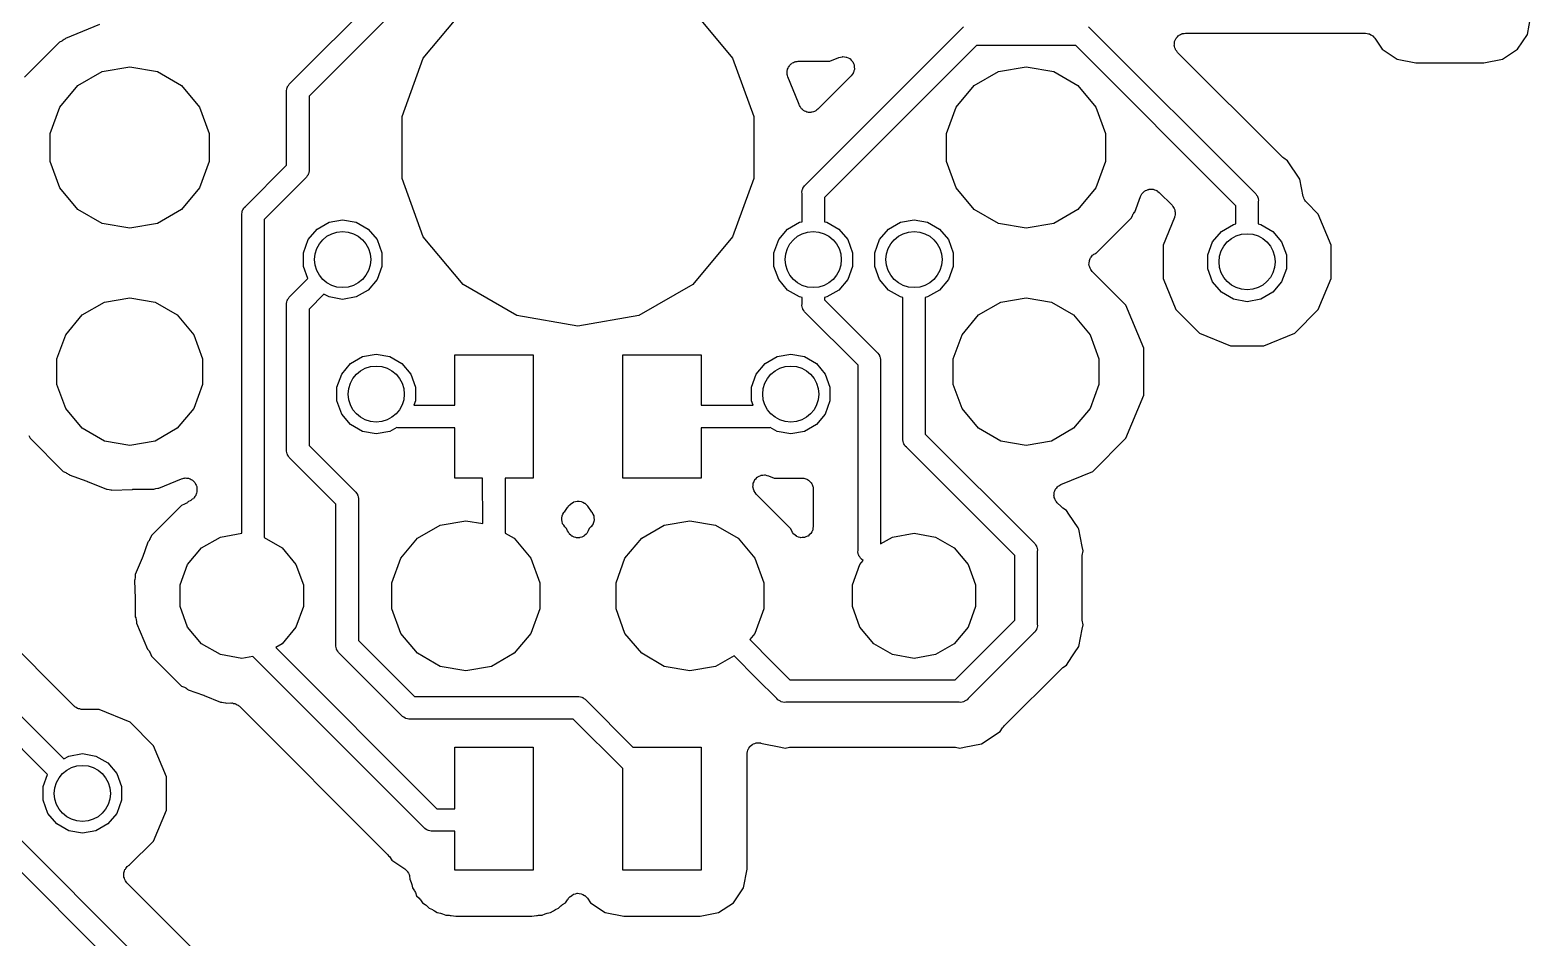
# Model space of a CAD drawing. Extents: x 240.1 to 314.9, y -176.2 to -102.8.
# Drawn here: x 261.76 to 278.77, y -157.55 to -147.26 of the extents above; entities that cross this region are included whole.
import ezdxf

# ---------------------------------------------------------------- set-up
doc = ezdxf.new("R2010")
doc.units = 0
doc.header["$MEASUREMENT"] = 0
doc.layers.add('BLACK', color=7, linetype='CONTINUOUS')

msp = doc.modelspace()

# ---------------------------------------------------------------- linework, layer by layer
at = {"layer": 'BLACK', "linetype": 'CONTINUOUS'}
for p, q in [((264.709, -147.861), (266.987, -145.583)), ((267.134, -145.796), (264.922, -148.008)), ((266.217, -147.578), (266.669, -147.039)), ((269.271, -147.039), (269.723, -147.578)), ((278.732, -147.308), (278.773, -147.097)), ((262.548, -147.194), (262.161, -147.355)), ((270.551, -149.012), (272.341, -147.222)), ((273.759, -147.222), (275.641, -149.104)), ((274.765, -147.337), (274.775, -147.325)), ((274.775, -147.325), (274.78, -147.322)), ((274.78, -147.322), (274.784, -147.318)), ((274.784, -147.318), (274.799, -147.311)), ((274.799, -147.311), (274.813, -147.303)), ((274.813, -147.303), (274.819, -147.302)), ((274.819, -147.302), (274.824, -147.299)), ((274.824, -147.299), (274.84, -147.298)), ((274.84, -147.298), (274.857, -147.295)), ((274.857, -147.295), (276.898, -147.295)), ((276.898, -147.295), (276.915, -147.298)), ((276.915, -147.298), (276.933, -147.3)), ((276.933, -147.3), (276.937, -147.302)), ((276.937, -147.302), (276.941, -147.303)), ((276.941, -147.303), (276.957, -147.312)), ((276.957, -147.312), (276.973, -147.32)), ((276.973, -147.32), (276.976, -147.323)), ((276.976, -147.323), (276.979, -147.325)), ((276.979, -147.325), (276.991, -147.338)), ((278.619, -147.476), (278.732, -147.308)), ((262.092, -147.396), (261.696, -147.792)), ((262.119, -147.384), (262.092, -147.396)), ((262.127, -147.379), (262.119, -147.384)), ((262.137, -147.375), (262.127, -147.379)), ((262.146, -147.367), (262.137, -147.375)), ((262.156, -147.361), (262.146, -147.367)), ((262.161, -147.355), (262.156, -147.361)), ((272.487, -147.435), (270.764, -149.158)), ((273.613, -147.435), (272.487, -147.435)), ((275.428, -149.25), (273.613, -147.435)), ((274.73, -147.433), (274.732, -147.417)), ((274.732, -147.438), (274.73, -147.433)), ((274.732, -147.4), (274.734, -147.395)), ((274.732, -147.417), (274.732, -147.4)), ((274.732, -147.444), (274.732, -147.438)), ((274.737, -147.46), (274.732, -147.444)), ((274.734, -147.389), (274.741, -147.374)), ((274.734, -147.395), (274.734, -147.389)), ((274.742, -147.476), (274.737, -147.46)), ((274.741, -147.374), (274.747, -147.358)), ((274.745, -147.48), (274.742, -147.476)), ((274.747, -147.486), (274.745, -147.48)), ((274.747, -147.358), (274.75, -147.354)), ((274.758, -147.498), (274.747, -147.486)), ((274.75, -147.354), (274.753, -147.349)), ((274.753, -147.349), (274.765, -147.337)), ((274.767, -147.512), (274.758, -147.498)), ((276.991, -147.338), (277.003, -147.351)), ((277.003, -147.351), (277.087, -147.476)), ((277.087, -147.476), (277.255, -147.589)), ((278.451, -147.589), (278.619, -147.476)), ((262.577, -147.73), (262.89, -147.675)), ((262.89, -147.675), (263.203, -147.73)), ((265.976, -148.238), (266.217, -147.578)), ((269.723, -147.578), (269.964, -148.238)), ((270.353, -147.689), (270.358, -147.676)), ((270.358, -147.676), (270.363, -147.67)), ((270.363, -147.67), (270.367, -147.662)), ((270.367, -147.662), (270.377, -147.653)), ((270.377, -147.653), (270.386, -147.642)), ((270.386, -147.642), (270.393, -147.638)), ((270.393, -147.638), (270.399, -147.632)), ((270.399, -147.632), (270.412, -147.627)), ((270.412, -147.627), (270.424, -147.62)), ((270.424, -147.62), (270.433, -147.619)), ((270.433, -147.619), (270.44, -147.616)), ((270.44, -147.616), (270.454, -147.615)), ((270.454, -147.615), (270.468, -147.612)), ((270.468, -147.612), (270.826, -147.612)), ((270.826, -147.612), (270.929, -147.57)), ((270.929, -147.57), (270.948, -147.566)), ((270.948, -147.566), (270.967, -147.561)), ((270.967, -147.561), (270.97, -147.561)), ((270.97, -147.561), (270.972, -147.56)), ((270.972, -147.56), (270.992, -147.563)), ((270.992, -147.563), (271.011, -147.565)), ((271.011, -147.565), (271.013, -147.566)), ((271.013, -147.566), (271.016, -147.566)), ((271.016, -147.566), (271.033, -147.575)), ((271.033, -147.575), (271.051, -147.583)), ((271.051, -147.583), (271.053, -147.585)), ((271.053, -147.585), (271.055, -147.586)), ((271.055, -147.586), (271.068, -147.601)), ((271.068, -147.601), (271.082, -147.614)), ((271.082, -147.614), (271.083, -147.617)), ((271.083, -147.617), (271.085, -147.619)), ((271.085, -147.619), (271.092, -147.637)), ((271.092, -147.637), (271.101, -147.654)), ((271.101, -147.654), (271.101, -147.657)), ((271.101, -147.657), (271.102, -147.66)), ((271.102, -147.66), (271.103, -147.679)), ((272.737, -147.73), (273.05, -147.675)), ((273.05, -147.675), (273.363, -147.73)), ((275.951, -148.696), (274.767, -147.512)), ((277.255, -147.589), (277.466, -147.63)), ((277.466, -147.63), (278.24, -147.63)), ((278.24, -147.63), (278.451, -147.589)), ((262.302, -147.889), (262.577, -147.73)), ((263.203, -147.73), (263.478, -147.889)), ((270.341, -147.745), (270.343, -147.731)), ((270.343, -147.753), (270.341, -147.745)), ((270.343, -147.717), (270.346, -147.71)), ((270.343, -147.731), (270.343, -147.717)), ((270.343, -147.762), (270.343, -147.753)), ((270.347, -147.775), (270.343, -147.762)), ((270.346, -147.71), (270.347, -147.701)), ((270.347, -147.701), (270.353, -147.689)), ((270.35, -147.788), (270.347, -147.775)), ((270.472, -148.082), (270.35, -147.788)), ((271.068, -147.777), (270.688, -148.156)), ((271.079, -147.761), (271.068, -147.777)), ((271.091, -147.746), (271.079, -147.761)), ((271.093, -147.741), (271.091, -147.743)), ((271.091, -147.743), (271.091, -147.746)), ((271.098, -147.722), (271.093, -147.741)), ((271.104, -147.704), (271.098, -147.722)), ((271.103, -147.679), (271.104, -147.698)), ((271.104, -147.698), (271.104, -147.701)), ((271.104, -147.701), (271.104, -147.704)), ((272.462, -147.889), (272.737, -147.73)), ((273.363, -147.73), (273.638, -147.889)), ((262.098, -148.133), (262.302, -147.889)), ((263.478, -147.889), (263.682, -148.133)), ((264.667, -147.944), (264.671, -147.927)), ((264.668, -147.961), (264.667, -147.944)), ((264.668, -148.791), (264.668, -147.961)), ((264.671, -147.927), (264.674, -147.911)), ((264.674, -147.911), (264.677, -147.906)), ((264.677, -147.906), (264.678, -147.9)), ((264.678, -147.9), (264.688, -147.887)), ((264.688, -147.887), (264.696, -147.872)), ((264.696, -147.872), (264.709, -147.861)), ((264.922, -148.008), (264.922, -148.838)), ((272.258, -148.133), (272.462, -147.889)), ((273.638, -147.889), (273.842, -148.133)), ((261.989, -148.431), (262.098, -148.133)), ((263.682, -148.133), (263.791, -148.431)), ((270.476, -148.101), (270.472, -148.082)), ((270.477, -148.103), (270.476, -148.101)), ((270.477, -148.105), (270.477, -148.103)), ((270.481, -148.115), (270.477, -148.105)), ((270.489, -148.127), (270.481, -148.115)), ((270.495, -148.139), (270.489, -148.127)), ((270.501, -148.145), (270.495, -148.139)), ((270.505, -148.152), (270.501, -148.145)), ((270.516, -148.161), (270.505, -148.152)), ((270.526, -148.171), (270.516, -148.161)), ((270.533, -148.174), (270.526, -148.171)), ((270.54, -148.179), (270.533, -148.174)), ((270.553, -148.183), (270.54, -148.179)), ((270.566, -148.189), (270.553, -148.183)), ((270.639, -148.185), (270.626, -148.19)), ((270.652, -148.182), (270.639, -148.185)), ((270.659, -148.177), (270.652, -148.182)), ((270.667, -148.174), (270.659, -148.177)), ((270.677, -148.164), (270.667, -148.174)), ((270.688, -148.156), (270.677, -148.164)), ((272.149, -148.431), (272.258, -148.133)), ((273.842, -148.133), (273.951, -148.431)), ((265.976, -148.942), (265.976, -148.238)), ((269.964, -148.238), (269.964, -148.942)), ((270.574, -148.19), (270.566, -148.189)), ((270.582, -148.192), (270.574, -148.19)), ((270.596, -148.192), (270.582, -148.192)), ((270.61, -148.193), (270.596, -148.192)), ((270.618, -148.191), (270.61, -148.193)), ((270.626, -148.19), (270.618, -148.191)), ((261.989, -148.749), (261.989, -148.431)), ((263.791, -148.431), (263.791, -148.749)), ((272.149, -148.749), (272.149, -148.431)), ((273.951, -148.431), (273.951, -148.749)), ((275.961, -148.703), (275.951, -148.696)), ((262.098, -149.047), (261.989, -148.749)), ((263.791, -148.749), (263.682, -149.047)), ((264.201, -149.258), (264.668, -148.791)), ((264.923, -148.855), (264.919, -148.872)), ((264.922, -148.838), (264.923, -148.855)), ((272.258, -149.047), (272.149, -148.749)), ((273.951, -148.749), (273.842, -149.047)), ((275.97, -148.712), (275.961, -148.703)), ((276.013, -148.74), (275.97, -148.712)), ((276.153, -148.95), (276.013, -148.74)), ((264.881, -148.938), (264.414, -149.405)), ((264.894, -148.927), (264.881, -148.938)), ((264.902, -148.912), (264.894, -148.927)), ((264.912, -148.899), (264.902, -148.912)), ((264.913, -148.893), (264.912, -148.899)), ((264.916, -148.888), (264.913, -148.893)), ((264.919, -148.872), (264.916, -148.888)), ((266.217, -149.602), (265.976, -148.942)), ((269.964, -148.942), (269.723, -149.602)), ((270.52, -149.051), (270.53, -149.037)), ((270.53, -149.037), (270.538, -149.023)), ((270.538, -149.023), (270.551, -149.012)), ((276.192, -149.145), (276.153, -148.95)), ((262.302, -149.291), (262.098, -149.047)), ((263.682, -149.047), (263.478, -149.291)), ((270.509, -149.095), (270.513, -149.078)), ((270.51, -149.111), (270.509, -149.095)), ((270.51, -149.431), (270.51, -149.111)), ((270.513, -149.078), (270.516, -149.062)), ((270.516, -149.062), (270.519, -149.057)), ((270.519, -149.057), (270.52, -149.051)), ((270.764, -149.158), (270.764, -149.431)), ((272.462, -149.291), (272.258, -149.047)), ((273.842, -149.047), (273.638, -149.291)), ((274.283, -149.321), (274.348, -149.144)), ((274.348, -149.144), (274.356, -149.129)), ((274.356, -149.129), (274.363, -149.114)), ((274.363, -149.114), (274.367, -149.11)), ((274.367, -149.11), (274.37, -149.106)), ((274.37, -149.106), (274.382, -149.095)), ((274.382, -149.095), (274.394, -149.083)), ((274.394, -149.083), (274.399, -149.081)), ((274.399, -149.081), (274.404, -149.077)), ((274.404, -149.077), (274.419, -149.072)), ((274.419, -149.072), (274.434, -149.065)), ((274.434, -149.065), (274.44, -149.064)), ((274.44, -149.064), (274.445, -149.062)), ((274.445, -149.062), (274.462, -149.062)), ((274.462, -149.062), (274.478, -149.061)), ((274.478, -149.061), (274.483, -149.062)), ((274.483, -149.062), (274.489, -149.062)), ((274.489, -149.062), (274.505, -149.068)), ((274.505, -149.068), (274.521, -149.072)), ((274.521, -149.072), (274.525, -149.076)), ((274.525, -149.076), (274.531, -149.077)), ((274.531, -149.077), (274.543, -149.088)), ((274.543, -149.088), (274.557, -149.098)), ((274.557, -149.098), (274.704, -149.245)), ((275.641, -149.104), (275.654, -149.115)), ((275.654, -149.115), (275.662, -149.129)), ((275.662, -149.129), (275.672, -149.143)), ((275.672, -149.143), (275.673, -149.149)), ((275.673, -149.149), (275.676, -149.154)), ((275.676, -149.154), (275.679, -149.17)), ((275.679, -149.17), (275.683, -149.187)), ((275.683, -149.187), (275.682, -149.203)), ((275.682, -149.203), (275.682, -149.456)), ((276.197, -149.159), (276.192, -149.145)), ((276.201, -149.174), (276.197, -149.159)), ((276.205, -149.18), (276.201, -149.174)), ((276.208, -149.186), (276.205, -149.18)), ((276.218, -149.198), (276.208, -149.186)), ((276.227, -149.21), (276.218, -149.198)), ((262.577, -149.45), (262.302, -149.291)), ((263.478, -149.291), (263.203, -149.45)), ((264.159, -149.341), (264.163, -149.325)), ((264.16, -149.358), (264.159, -149.341)), ((264.16, -152.961), (264.16, -149.358)), ((264.163, -149.325), (264.166, -149.308)), ((264.166, -149.308), (264.169, -149.303)), ((264.169, -149.303), (264.17, -149.298)), ((264.17, -149.298), (264.18, -149.284)), ((264.18, -149.284), (264.188, -149.269)), ((264.188, -149.269), (264.201, -149.258)), ((272.737, -149.45), (272.462, -149.291)), ((273.638, -149.291), (273.363, -149.45)), ((274.244, -149.388), (274.256, -149.361)), ((274.256, -149.361), (274.261, -149.353)), ((274.261, -149.353), (274.265, -149.343)), ((274.265, -149.343), (274.273, -149.334)), ((274.273, -149.334), (274.279, -149.324)), ((274.279, -149.324), (274.283, -149.321)), ((274.704, -149.245), (274.709, -149.252)), ((274.709, -149.252), (274.715, -149.258)), ((274.715, -149.258), (274.722, -149.27)), ((274.722, -149.27), (274.73, -149.281)), ((274.73, -149.281), (274.732, -149.289)), ((274.732, -149.289), (274.736, -149.297)), ((274.734, -149.375), (274.732, -149.384)), ((274.737, -149.368), (274.734, -149.375)), ((274.736, -149.297), (274.737, -149.311)), ((274.737, -149.311), (274.741, -149.324)), ((274.738, -149.354), (274.737, -149.368)), ((274.741, -149.341), (274.738, -149.354)), ((274.741, -149.324), (274.74, -149.332)), ((274.74, -149.332), (274.741, -149.341)), ((275.428, -149.456), (275.428, -149.25)), ((276.362, -149.346), (276.227, -149.21)), ((276.507, -149.696), (276.362, -149.346)), ((262.89, -149.505), (262.577, -149.45)), ((263.203, -149.45), (262.89, -149.505)), ((264.414, -149.405), (264.414, -153.01)), ((264.912, -149.634), (265.013, -149.514)), ((265.013, -149.514), (265.149, -149.436)), ((265.149, -149.436), (265.303, -149.409)), ((265.303, -149.409), (265.457, -149.436)), ((265.457, -149.436), (265.593, -149.514)), ((265.593, -149.514), (265.694, -149.634)), ((270.246, -149.634), (270.347, -149.514)), ((270.347, -149.514), (270.483, -149.436)), ((270.483, -149.436), (270.51, -149.431)), ((270.764, -149.431), (270.791, -149.436)), ((270.791, -149.436), (270.927, -149.514)), ((270.927, -149.514), (271.028, -149.634)), ((271.389, -149.634), (271.49, -149.514)), ((271.49, -149.514), (271.626, -149.436)), ((271.626, -149.436), (271.78, -149.409)), ((271.78, -149.409), (271.934, -149.436)), ((271.934, -149.436), (272.07, -149.514)), ((272.07, -149.514), (272.171, -149.634)), ((273.05, -149.505), (272.737, -149.45)), ((273.363, -149.45), (273.05, -149.505)), ((273.848, -149.784), (274.244, -149.388)), ((274.732, -149.384), (274.602, -149.696)), ((275.164, -149.66), (275.265, -149.54)), ((275.265, -149.54), (275.401, -149.461)), ((275.401, -149.461), (275.428, -149.456)), ((275.682, -149.456), (275.709, -149.461)), ((275.709, -149.461), (275.845, -149.54)), ((275.845, -149.54), (275.946, -149.66)), ((264.858, -149.782), (264.912, -149.634)), ((265.694, -149.634), (265.748, -149.782)), ((266.669, -150.141), (266.217, -149.602)), ((269.723, -149.602), (269.271, -150.141)), ((270.192, -149.782), (270.246, -149.634)), ((271.028, -149.634), (271.082, -149.782)), ((271.335, -149.782), (271.389, -149.634)), ((272.171, -149.634), (272.224, -149.782)), ((274.602, -149.696), (274.602, -150.075)), ((275.111, -149.807), (275.164, -149.66)), ((275.946, -149.66), (276, -149.807)), ((276.507, -150.075), (276.507, -149.696)), ((264.858, -149.938), (264.858, -149.782)), ((265.748, -149.782), (265.748, -149.938)), ((270.192, -149.938), (270.192, -149.782)), ((271.082, -149.782), (271.082, -149.938)), ((271.335, -149.938), (271.335, -149.782)), ((272.224, -149.782), (272.224, -149.938)), ((273.764, -149.888), (273.767, -149.88)), ((273.765, -149.902), (273.764, -149.888)), ((273.767, -149.872), (273.773, -149.859)), ((273.767, -149.88), (273.767, -149.872)), ((273.773, -149.859), (273.777, -149.846)), ((273.777, -149.846), (273.782, -149.839)), ((273.782, -149.839), (273.786, -149.832)), ((273.786, -149.832), (273.796, -149.822)), ((273.796, -149.822), (273.804, -149.811)), ((273.804, -149.811), (273.811, -149.806)), ((273.811, -149.806), (273.817, -149.8)), ((273.817, -149.8), (273.83, -149.795)), ((273.83, -149.795), (273.841, -149.787)), ((273.841, -149.787), (273.848, -149.784)), ((275.111, -149.964), (275.111, -149.807)), ((276, -149.807), (276, -149.964)), ((264.908, -150.075), (264.858, -149.938)), ((265.748, -149.938), (265.694, -150.086)), ((270.246, -150.086), (270.192, -149.938)), ((271.082, -149.938), (271.028, -150.086)), ((271.389, -150.086), (271.335, -149.938)), ((272.224, -149.938), (272.171, -150.086)), ((273.763, -149.916), (273.765, -149.902)), ((273.766, -149.924), (273.763, -149.916)), ((273.766, -149.932), (273.766, -149.924)), ((273.771, -149.945), (273.766, -149.932)), ((273.775, -149.958), (273.771, -149.945)), ((273.78, -149.965), (273.775, -149.958)), ((273.783, -149.973), (273.78, -149.965)), ((273.792, -149.983), (273.783, -149.973)), ((273.8, -149.994), (273.792, -149.983)), ((274.18, -150.375), (273.8, -149.994)), ((275.164, -150.111), (275.111, -149.964)), ((276, -149.964), (275.946, -150.111)), ((264.709, -150.274), (264.908, -150.075)), ((265.593, -150.206), (265.457, -150.284)), ((265.694, -150.086), (265.593, -150.206)), ((267.278, -150.493), (266.669, -150.141)), ((269.271, -150.141), (268.662, -150.493)), ((270.347, -150.206), (270.246, -150.086)), ((270.483, -150.284), (270.347, -150.206)), ((270.927, -150.206), (270.791, -150.284)), ((271.028, -150.086), (270.927, -150.206)), ((271.49, -150.206), (271.389, -150.086)), ((271.626, -150.284), (271.49, -150.206)), ((272.07, -150.206), (271.934, -150.284)), ((272.171, -150.086), (272.07, -150.206)), ((274.602, -150.075), (274.748, -150.425)), ((275.265, -150.231), (275.164, -150.111)), ((275.946, -150.111), (275.845, -150.231)), ((276.362, -150.425), (276.507, -150.075)), ((262.351, -150.488), (262.603, -150.342)), ((262.603, -150.342), (262.89, -150.292)), ((262.89, -150.292), (263.177, -150.342)), ((263.177, -150.342), (263.429, -150.488)), ((264.667, -150.357), (264.671, -150.34)), ((264.668, -150.374), (264.667, -150.357)), ((264.668, -152.013), (264.668, -150.374)), ((264.671, -150.34), (264.674, -150.324)), ((264.674, -150.324), (264.677, -150.319)), ((264.677, -150.319), (264.678, -150.314)), ((264.678, -150.314), (264.688, -150.3)), ((264.688, -150.3), (264.696, -150.285)), ((264.696, -150.285), (264.709, -150.274)), ((265.091, -150.251), (264.922, -150.421)), ((265.149, -150.284), (265.091, -150.251)), ((265.303, -150.311), (265.149, -150.284)), ((265.457, -150.284), (265.303, -150.311)), ((270.51, -150.289), (270.483, -150.284)), ((270.509, -150.379), (270.51, -150.362)), ((270.513, -150.396), (270.509, -150.379)), ((270.51, -150.362), (270.51, -150.289)), ((270.516, -150.412), (270.513, -150.396)), ((270.791, -150.284), (270.764, -150.289)), ((270.764, -150.289), (270.764, -150.315)), ((270.764, -150.315), (271.358, -150.909)), ((271.653, -150.289), (271.626, -150.284)), ((271.653, -151.886), (271.653, -150.289)), ((271.934, -150.284), (271.907, -150.289)), ((271.907, -150.289), (271.907, -151.839)), ((272.511, -150.488), (272.763, -150.342)), ((272.763, -150.342), (273.05, -150.292)), ((273.05, -150.292), (273.337, -150.342)), ((273.337, -150.342), (273.589, -150.488)), ((274.383, -150.865), (274.18, -150.375)), ((275.401, -150.31), (275.265, -150.231)), ((275.555, -150.337), (275.401, -150.31)), ((275.709, -150.31), (275.555, -150.337)), ((275.845, -150.231), (275.709, -150.31)), ((262.164, -150.711), (262.351, -150.488)), ((263.429, -150.488), (263.616, -150.711)), ((264.922, -150.421), (264.922, -151.966)), ((267.97, -150.615), (267.278, -150.493)), ((268.662, -150.493), (267.97, -150.615)), ((270.519, -150.417), (270.516, -150.412)), ((270.52, -150.422), (270.519, -150.417)), ((270.53, -150.436), (270.52, -150.422)), ((270.538, -150.451), (270.53, -150.436)), ((270.551, -150.462), (270.538, -150.451)), ((271.145, -151.056), (270.551, -150.462)), ((272.324, -150.711), (272.511, -150.488)), ((273.589, -150.488), (273.776, -150.711)), ((274.748, -150.425), (275.015, -150.693)), ((276.095, -150.693), (276.362, -150.425)), ((262.065, -150.984), (262.164, -150.711)), ((263.616, -150.711), (263.715, -150.984)), ((272.224, -150.984), (272.324, -150.711)), ((273.776, -150.711), (273.875, -150.984)), ((275.015, -150.693), (275.366, -150.838)), ((275.744, -150.838), (276.095, -150.693)), ((271.358, -150.909), (271.371, -150.92)), ((274.383, -151.395), (274.383, -150.865)), ((275.366, -150.838), (275.744, -150.838)), ((262.065, -151.276), (262.065, -150.984)), ((263.715, -150.984), (263.715, -151.276)), ((265.293, -151.158), (265.394, -151.038)), ((265.394, -151.038), (265.53, -150.96)), ((265.53, -150.96), (265.684, -150.933)), ((265.684, -150.933), (265.838, -150.96)), ((265.838, -150.96), (265.974, -151.038)), ((265.974, -151.038), (266.075, -151.158)), ((266.573, -151.511), (266.573, -150.939)), ((266.573, -150.939), (267.462, -150.939)), ((267.462, -150.939), (267.462, -152.337)), ((268.478, -152.337), (268.478, -150.939)), ((268.478, -150.939), (269.367, -150.939)), ((269.367, -150.939), (269.367, -151.511)), ((269.992, -151.158), (270.093, -151.038)), ((270.093, -151.038), (270.229, -150.96)), ((270.229, -150.96), (270.383, -150.933)), ((270.383, -150.933), (270.537, -150.96)), ((270.537, -150.96), (270.673, -151.038)), ((270.673, -151.038), (270.774, -151.158)), ((271.145, -153.156), (271.145, -151.056)), ((271.371, -150.92), (271.379, -150.935)), ((271.379, -150.935), (271.389, -150.948)), ((271.389, -150.948), (271.39, -150.954)), ((271.39, -150.954), (271.393, -150.959)), ((271.393, -150.959), (271.396, -150.975)), ((271.396, -150.975), (271.4, -150.992)), ((271.4, -150.992), (271.399, -151.009)), ((271.399, -151.009), (271.399, -153.083)), ((272.224, -151.276), (272.224, -150.984)), ((273.875, -150.984), (273.875, -151.276)), ((265.239, -151.306), (265.293, -151.158)), ((266.075, -151.158), (266.128, -151.306)), ((269.938, -151.306), (269.992, -151.158)), ((270.774, -151.158), (270.827, -151.306)), ((262.164, -151.549), (262.065, -151.276)), ((263.715, -151.276), (263.616, -151.549)), ((265.239, -151.462), (265.239, -151.306)), ((266.128, -151.306), (266.128, -151.462)), ((269.938, -151.462), (269.938, -151.306)), ((270.827, -151.306), (270.827, -151.462)), ((272.324, -151.549), (272.224, -151.276)), ((273.875, -151.276), (273.776, -151.549)), ((274.18, -151.885), (274.383, -151.395)), ((262.351, -151.772), (262.164, -151.549)), ((263.616, -151.549), (263.429, -151.772)), ((265.293, -151.61), (265.239, -151.462)), ((266.128, -151.462), (266.111, -151.511)), ((266.111, -151.511), (266.573, -151.511)), ((269.367, -151.511), (269.956, -151.511)), ((269.956, -151.511), (269.938, -151.462)), ((270.827, -151.462), (270.774, -151.61)), ((272.511, -151.772), (272.324, -151.549)), ((273.776, -151.549), (273.589, -151.772)), ((265.394, -151.73), (265.293, -151.61)), ((265.53, -151.808), (265.394, -151.73)), ((270.673, -151.73), (270.537, -151.808)), ((270.774, -151.61), (270.673, -151.73)), ((261.747, -151.855), (261.76, -151.885)), ((261.76, -151.885), (262.135, -152.26)), ((262.603, -151.918), (262.351, -151.772)), ((262.89, -151.968), (262.603, -151.918)), ((263.177, -151.918), (262.89, -151.968)), ((263.429, -151.772), (263.177, -151.918)), ((265.684, -151.835), (265.53, -151.808)), ((265.838, -151.808), (265.684, -151.835)), ((265.916, -151.763), (265.838, -151.808)), ((265.927, -151.766), (265.916, -151.763)), ((265.944, -151.765), (265.927, -151.766)), ((266.573, -151.765), (265.944, -151.765)), ((266.573, -152.337), (266.573, -151.765)), ((270.123, -151.765), (269.367, -151.765)), ((269.367, -151.765), (269.367, -152.337)), ((270.14, -151.766), (270.123, -151.765)), ((270.151, -151.763), (270.14, -151.766)), ((270.229, -151.808), (270.151, -151.763)), ((270.383, -151.835), (270.229, -151.808)), ((270.537, -151.808), (270.383, -151.835)), ((271.652, -151.903), (271.653, -151.886)), ((271.656, -151.92), (271.652, -151.903)), ((271.659, -151.936), (271.656, -151.92)), ((271.907, -151.839), (273.136, -153.068)), ((272.763, -151.918), (272.511, -151.772)), ((273.05, -151.968), (272.763, -151.918)), ((273.337, -151.918), (273.05, -151.968)), ((273.589, -151.772), (273.337, -151.918)), ((273.805, -152.26), (274.18, -151.885)), ((264.667, -152.03), (264.668, -152.013)), ((264.671, -152.047), (264.667, -152.03)), ((264.674, -152.063), (264.671, -152.047)), ((264.677, -152.068), (264.674, -152.063)), ((264.678, -152.073), (264.677, -152.068)), ((264.688, -152.087), (264.678, -152.073)), ((264.696, -152.102), (264.688, -152.087)), ((264.922, -151.966), (265.44, -152.484)), ((271.662, -151.941), (271.659, -151.936)), ((271.663, -151.947), (271.662, -151.941)), ((271.673, -151.96), (271.663, -151.947)), ((271.681, -151.975), (271.673, -151.96)), ((271.694, -151.986), (271.681, -151.975)), ((272.923, -153.215), (271.694, -151.986)), ((257.442, -152.224), (265.556, -160.338)), ((262.135, -152.26), (262.165, -152.273)), ((264.709, -152.113), (264.696, -152.102)), ((265.227, -152.63), (264.709, -152.113)), ((273.444, -152.41), (273.805, -152.26)), ((265.343, -160.485), (257.295, -152.437)), ((262.165, -152.273), (262.174, -152.279)), ((262.174, -152.279), (262.185, -152.283)), ((262.185, -152.283), (262.193, -152.291)), ((262.193, -152.291), (262.202, -152.297)), ((262.202, -152.297), (262.205, -152.3)), ((262.205, -152.3), (262.405, -152.373)), ((262.405, -152.373), (262.408, -152.374)), ((262.408, -152.374), (262.411, -152.375)), ((262.411, -152.375), (262.625, -152.463)), ((263.219, -152.45), (263.476, -152.343)), ((263.476, -152.343), (263.49, -152.34)), ((263.49, -152.34), (263.503, -152.336)), ((263.503, -152.336), (263.511, -152.336)), ((263.511, -152.336), (263.519, -152.334)), ((263.519, -152.334), (263.533, -152.336)), ((263.533, -152.336), (263.547, -152.336)), ((263.547, -152.336), (263.555, -152.338)), ((263.555, -152.338), (263.563, -152.34)), ((263.563, -152.34), (263.575, -152.346)), ((263.575, -152.346), (263.588, -152.351)), ((263.588, -152.351), (263.595, -152.356)), ((263.595, -152.356), (263.602, -152.36)), ((263.602, -152.36), (263.612, -152.37)), ((263.612, -152.37), (263.622, -152.379)), ((263.622, -152.379), (263.626, -152.386)), ((263.626, -152.386), (263.632, -152.392)), ((263.632, -152.392), (263.637, -152.405)), ((263.637, -152.405), (263.644, -152.417)), ((263.644, -152.417), (263.646, -152.425)), ((263.646, -152.425), (263.649, -152.433)), ((263.649, -152.433), (263.65, -152.447)), ((266.89, -152.337), (266.573, -152.337)), ((266.891, -152.852), (266.89, -152.337)), ((267.462, -152.337), (267.144, -152.337)), ((267.144, -152.337), (267.144, -152.959)), ((269.367, -152.337), (268.478, -152.337)), ((269.954, -152.438), (269.956, -152.419)), ((269.955, -152.441), (269.954, -152.438)), ((269.956, -152.419), (269.957, -152.4)), ((269.957, -152.4), (269.958, -152.397)), ((269.958, -152.394), (269.966, -152.377)), ((269.958, -152.397), (269.958, -152.394)), ((269.966, -152.377), (269.973, -152.359)), ((269.973, -152.359), (269.975, -152.357)), ((269.975, -152.357), (269.977, -152.354)), ((269.977, -152.354), (269.99, -152.341)), ((269.99, -152.341), (270.003, -152.326)), ((270.003, -152.326), (270.006, -152.325)), ((270.006, -152.325), (270.008, -152.323)), ((270.008, -152.323), (270.025, -152.315)), ((270.025, -152.315), (270.042, -152.306)), ((270.042, -152.306), (270.045, -152.306)), ((270.045, -152.306), (270.048, -152.305)), ((270.048, -152.305), (270.067, -152.303)), ((270.067, -152.303), (270.086, -152.3)), ((270.086, -152.3), (270.089, -152.301)), ((270.089, -152.301), (270.092, -152.301)), ((270.092, -152.301), (270.11, -152.306)), ((270.11, -152.306), (270.129, -152.31)), ((270.129, -152.31), (270.194, -152.337)), ((270.194, -152.337), (270.51, -152.337)), ((270.51, -152.337), (270.521, -152.338)), ((270.521, -152.338), (270.532, -152.338)), ((270.532, -152.338), (270.542, -152.342)), ((270.542, -152.342), (270.553, -152.344)), ((270.553, -152.344), (270.563, -152.35)), ((270.563, -152.35), (270.574, -152.354)), ((270.574, -152.354), (270.582, -152.361)), ((270.582, -152.361), (270.592, -152.366)), ((270.592, -152.366), (270.599, -152.375)), ((270.599, -152.375), (270.607, -152.382)), ((270.607, -152.382), (270.613, -152.391)), ((270.613, -152.391), (270.62, -152.4)), ((270.62, -152.4), (270.624, -152.41)), ((270.624, -152.41), (270.629, -152.42)), ((270.629, -152.42), (270.631, -152.431)), ((270.631, -152.431), (270.635, -152.441)), ((273.399, -152.445), (273.407, -152.434)), ((273.407, -152.434), (273.414, -152.429)), ((273.414, -152.429), (273.42, -152.423)), ((273.42, -152.423), (273.433, -152.417)), ((273.433, -152.417), (273.444, -152.41)), ((262.261, -154.92), (259.843, -152.502)), ((262.625, -152.463), (262.634, -152.463)), ((262.634, -152.463), (262.656, -152.467)), ((262.656, -152.467), (262.677, -152.471)), ((262.677, -152.471), (262.678, -152.471)), ((262.678, -152.471), (262.678, -152.471)), ((262.678, -152.471), (262.678, -152.471)), ((262.678, -152.471), (262.687, -152.474)), ((262.687, -152.474), (262.918, -152.464)), ((262.918, -152.464), (262.921, -152.464)), ((262.921, -152.464), (262.924, -152.463)), ((262.924, -152.463), (263.155, -152.463)), ((263.155, -152.463), (263.164, -152.46)), ((263.164, -152.46), (263.186, -152.455)), ((263.186, -152.455), (263.207, -152.45)), ((263.207, -152.45), (263.219, -152.45)), ((263.549, -152.609), (263.542, -152.613)), ((263.555, -152.601), (263.549, -152.609)), ((263.574, -152.594), (263.555, -152.601)), ((263.581, -152.589), (263.574, -152.594)), ((263.588, -152.586), (263.581, -152.589)), ((263.599, -152.577), (263.588, -152.586)), ((263.611, -152.57), (263.599, -152.577)), ((263.616, -152.563), (263.611, -152.57)), ((263.622, -152.558), (263.616, -152.563)), ((263.629, -152.546), (263.622, -152.558)), ((263.638, -152.535), (263.629, -152.546)), ((263.64, -152.527), (263.638, -152.535)), ((263.644, -152.52), (263.64, -152.527)), ((263.647, -152.506), (263.644, -152.52)), ((263.651, -152.493), (263.647, -152.506)), ((263.65, -152.447), (263.652, -152.461)), ((263.652, -152.476), (263.651, -152.484)), ((263.651, -152.484), (263.651, -152.493)), ((263.652, -152.461), (263.652, -152.476)), ((265.44, -152.484), (265.453, -152.495)), ((265.453, -152.495), (265.461, -152.509)), ((265.461, -152.509), (265.471, -152.523)), ((265.471, -152.523), (265.472, -152.529)), ((265.472, -152.529), (265.475, -152.534)), ((265.475, -152.534), (265.478, -152.55)), ((265.478, -152.55), (265.482, -152.567)), ((265.482, -152.567), (265.481, -152.583)), ((265.481, -152.583), (265.481, -154.176)), ((267.902, -152.62), (267.919, -152.608)), ((267.919, -152.608), (267.921, -152.608)), ((267.921, -152.608), (267.922, -152.607)), ((267.922, -152.607), (267.942, -152.602)), ((267.942, -152.602), (267.962, -152.597)), ((267.962, -152.597), (267.963, -152.597)), ((267.963, -152.597), (267.965, -152.597)), ((267.965, -152.597), (267.985, -152.599)), ((267.985, -152.599), (268.006, -152.601)), ((268.006, -152.601), (268.007, -152.602)), ((268.007, -152.602), (268.008, -152.602)), ((268.008, -152.602), (268.027, -152.611)), ((268.027, -152.611), (268.046, -152.62)), ((269.955, -152.444), (269.955, -152.441)), ((269.961, -152.462), (269.955, -152.444)), ((269.966, -152.481), (269.961, -152.462)), ((269.967, -152.483), (269.966, -152.481)), ((269.968, -152.486), (269.967, -152.483)), ((269.98, -152.501), (269.968, -152.486)), ((269.991, -152.517), (269.98, -152.501)), ((270.381, -152.907), (269.991, -152.517)), ((270.635, -152.441), (270.635, -152.453)), ((270.635, -152.453), (270.637, -152.463)), ((270.637, -152.463), (270.637, -152.886)), ((273.366, -152.538), (273.368, -152.525)), ((273.369, -152.546), (273.366, -152.538)), ((273.367, -152.511), (273.37, -152.503)), ((273.368, -152.525), (273.367, -152.511)), ((273.369, -152.555), (273.369, -152.546)), ((273.374, -152.568), (273.369, -152.555)), ((273.37, -152.494), (273.376, -152.482)), ((273.37, -152.503), (273.37, -152.494)), ((273.378, -152.581), (273.374, -152.568)), ((273.376, -152.482), (273.38, -152.469)), ((273.383, -152.588), (273.378, -152.581)), ((273.38, -152.469), (273.385, -152.462)), ((273.386, -152.596), (273.383, -152.588)), ((273.385, -152.462), (273.389, -152.455)), ((273.395, -152.606), (273.386, -152.596)), ((273.389, -152.455), (273.399, -152.445)), ((273.403, -152.617), (273.395, -152.606)), ((259.248, -152.625), (262.141, -155.519)), ((263.477, -152.647), (263.137, -152.987)), ((263.512, -152.633), (263.477, -152.647)), ((263.524, -152.625), (263.512, -152.633)), ((263.537, -152.619), (263.524, -152.625)), ((263.542, -152.613), (263.537, -152.619)), ((265.227, -154.223), (265.227, -152.63)), ((267.788, -152.787), (267.79, -152.766)), ((267.79, -152.765), (267.791, -152.764)), ((267.79, -152.766), (267.79, -152.765)), ((267.791, -152.764), (267.8, -152.745)), ((267.8, -152.745), (267.809, -152.726)), ((267.809, -152.726), (267.81, -152.725)), ((267.81, -152.724), (267.821, -152.714)), ((267.81, -152.725), (267.81, -152.724)), ((267.821, -152.714), (267.85, -152.671)), ((267.85, -152.671), (267.858, -152.662)), ((267.858, -152.662), (267.865, -152.651)), ((267.865, -152.651), (267.883, -152.634)), ((267.883, -152.634), (267.884, -152.633)), ((267.884, -152.633), (267.885, -152.632)), ((267.885, -152.632), (267.902, -152.62)), ((268.046, -152.62), (268.047, -152.621)), ((268.047, -152.621), (268.048, -152.621)), ((268.048, -152.621), (268.062, -152.636)), ((268.062, -152.636), (268.077, -152.651)), ((268.077, -152.651), (268.078, -152.652)), ((268.078, -152.652), (268.079, -152.653)), ((268.079, -152.653), (268.119, -152.714)), ((268.119, -152.714), (268.13, -152.724)), ((268.13, -152.724), (268.13, -152.725)), ((268.13, -152.725), (268.131, -152.726)), ((268.131, -152.726), (268.14, -152.745)), ((268.14, -152.745), (268.149, -152.764)), ((268.149, -152.764), (268.15, -152.765)), ((268.15, -152.765), (268.15, -152.766)), ((268.15, -152.766), (268.152, -152.787)), ((273.446, -152.66), (273.403, -152.617)), ((273.456, -152.667), (273.446, -152.66)), ((273.465, -152.676), (273.456, -152.667)), ((273.508, -152.704), (273.465, -152.676)), ((273.536, -152.747), (273.508, -152.704)), ((273.639, -152.9), (273.536, -152.747)), ((261.958, -155.695), (259.065, -152.801)), ((266.153, -153.018), (266.409, -152.87)), ((266.409, -152.87), (266.7, -152.819)), ((266.7, -152.819), (266.891, -152.852)), ((267.786, -152.807), (267.788, -152.787)), ((267.786, -152.809), (267.786, -152.807)), ((267.786, -152.81), (267.786, -152.809)), ((267.791, -152.83), (267.786, -152.81)), ((267.796, -152.85), (267.791, -152.83)), ((267.797, -152.851), (267.796, -152.85)), ((267.797, -152.853), (267.797, -152.851)), ((267.809, -152.87), (267.797, -152.853)), ((267.821, -152.887), (267.809, -152.87)), ((267.822, -152.888), (267.821, -152.887)), ((267.823, -152.889), (267.822, -152.888)), ((267.841, -152.907), (267.823, -152.889)), ((267.853, -152.935), (267.841, -152.907)), ((267.862, -152.949), (267.853, -152.935)), ((267.869, -152.964), (267.862, -152.949)), ((268.078, -152.949), (268.071, -152.964)), ((268.087, -152.935), (268.078, -152.949)), ((268.099, -152.907), (268.087, -152.935)), ((268.117, -152.889), (268.099, -152.907)), ((268.118, -152.888), (268.117, -152.889)), ((268.119, -152.887), (268.118, -152.888)), ((268.131, -152.87), (268.119, -152.887)), ((268.143, -152.853), (268.131, -152.87)), ((268.144, -152.85), (268.143, -152.851)), ((268.143, -152.851), (268.143, -152.853)), ((268.149, -152.83), (268.144, -152.85)), ((268.154, -152.81), (268.149, -152.83)), ((268.152, -152.787), (268.154, -152.807)), ((268.154, -152.807), (268.154, -152.809)), ((268.154, -152.809), (268.154, -152.81)), ((268.693, -153.018), (268.949, -152.87)), ((268.949, -152.87), (269.24, -152.819)), ((269.24, -152.819), (269.531, -152.87)), ((269.531, -152.87), (269.787, -153.018)), ((270.393, -152.935), (270.381, -152.907)), ((270.403, -152.951), (270.393, -152.935)), ((270.413, -152.968), (270.403, -152.951)), ((270.62, -152.947), (270.611, -152.964)), ((270.629, -152.93), (270.62, -152.947)), ((270.63, -152.927), (270.629, -152.93)), ((270.631, -152.925), (270.63, -152.927)), ((270.634, -152.905), (270.631, -152.925)), ((270.637, -152.886), (270.634, -152.905)), ((273.648, -152.914), (273.639, -152.9)), ((273.639, -152.9), (273.639, -152.9)), ((273.687, -153.112), (273.648, -152.914)), ((263.095, -153.062), (263.034, -153.235)), ((263.099, -153.059), (263.095, -153.062)), ((263.103, -153.052), (263.099, -153.059)), ((263.109, -153.047), (263.103, -153.052)), ((263.115, -153.034), (263.109, -153.047)), ((263.123, -153.022), (263.115, -153.034)), ((263.137, -152.987), (263.123, -153.022)), ((263.704, -153.127), (263.917, -153.004)), ((263.917, -153.004), (264.16, -152.961)), ((264.414, -153.01), (264.616, -153.127)), ((265.963, -153.244), (266.153, -153.018)), ((267.144, -152.959), (267.247, -153.018)), ((267.247, -153.018), (267.437, -153.244)), ((267.873, -152.967), (267.869, -152.964)), ((267.876, -152.972), (267.873, -152.967)), ((267.89, -152.982), (267.876, -152.972)), ((267.902, -152.994), (267.89, -152.982)), ((267.907, -152.996), (267.902, -152.994)), ((267.911, -152.999), (267.907, -152.996)), ((267.927, -153.004), (267.911, -152.999)), ((267.943, -153.01), (267.927, -153.004)), ((267.948, -153.011), (267.943, -153.01)), ((267.953, -153.012), (267.948, -153.011)), ((267.97, -153.012), (267.953, -153.012)), ((267.987, -153.012), (267.97, -153.012)), ((267.992, -153.011), (267.987, -153.012)), ((267.997, -153.01), (267.992, -153.011)), ((268.013, -153.004), (267.997, -153.01)), ((268.029, -152.999), (268.013, -153.004)), ((268.033, -152.996), (268.029, -152.999)), ((268.038, -152.994), (268.033, -152.996)), ((268.05, -152.982), (268.038, -152.994)), ((268.064, -152.972), (268.05, -152.982)), ((268.067, -152.967), (268.064, -152.972)), ((268.071, -152.964), (268.067, -152.967)), ((268.503, -153.244), (268.693, -153.018)), ((269.787, -153.018), (269.977, -153.244)), ((270.415, -152.97), (270.413, -152.968)), ((270.416, -152.972), (270.415, -152.97)), ((270.432, -152.984), (270.416, -152.972)), ((270.447, -152.996), (270.432, -152.984)), ((270.449, -152.997), (270.447, -152.996)), ((270.451, -152.999), (270.449, -152.997)), ((270.47, -153.005), (270.451, -152.999)), ((270.488, -153.011), (270.47, -153.005)), ((270.491, -153.011), (270.488, -153.011)), ((270.493, -153.012), (270.491, -153.011)), ((270.513, -153.011), (270.493, -153.012)), ((270.532, -153.011), (270.513, -153.011)), ((270.535, -153.011), (270.532, -153.011)), ((270.537, -153.01), (270.535, -153.011)), ((270.555, -153.003), (270.537, -153.01)), ((270.574, -152.996), (270.555, -153.003)), ((270.576, -152.995), (270.574, -152.996)), ((270.578, -152.994), (270.576, -152.995)), ((270.592, -152.98), (270.578, -152.994)), ((270.607, -152.968), (270.592, -152.98)), ((270.609, -152.966), (270.607, -152.968)), ((270.611, -152.964), (270.609, -152.966)), ((271.399, -153.083), (271.537, -153.004)), ((271.537, -153.004), (271.78, -152.961)), ((271.78, -152.961), (272.023, -153.004)), ((272.023, -153.004), (272.236, -153.127)), ((273.136, -153.068), (273.149, -153.079)), ((273.149, -153.079), (273.157, -153.094)), ((273.157, -153.094), (273.167, -153.107)), ((273.167, -153.107), (273.168, -153.113)), ((273.168, -153.113), (273.171, -153.118)), ((273.171, -153.118), (273.174, -153.134)), ((273.697, -153.162), (273.687, -153.112)), ((273.687, -153.112), (273.687, -153.112)), ((263.031, -153.242), (262.953, -153.43)), ((263.032, -153.238), (263.031, -153.242)), ((263.034, -153.235), (263.032, -153.238)), ((263.546, -153.315), (263.704, -153.127)), ((264.616, -153.127), (264.774, -153.315)), ((265.862, -153.522), (265.963, -153.244)), ((267.437, -153.244), (267.538, -153.522)), ((268.402, -153.522), (268.503, -153.244)), ((269.977, -153.244), (270.078, -153.522)), ((271.144, -153.173), (271.145, -153.156)), ((271.148, -153.19), (271.144, -153.173)), ((271.151, -153.206), (271.148, -153.19)), ((271.154, -153.211), (271.151, -153.206)), ((271.155, -153.216), (271.154, -153.211)), ((271.165, -153.23), (271.155, -153.216)), ((271.173, -153.245), (271.165, -153.23)), ((271.166, -153.315), (271.202, -153.272)), ((271.186, -153.256), (271.173, -153.245)), ((271.202, -153.272), (271.186, -153.256)), ((272.236, -153.127), (272.394, -153.315)), ((272.923, -153.945), (272.923, -153.215)), ((273.174, -153.134), (273.178, -153.151)), ((273.178, -153.151), (273.177, -153.168)), ((273.177, -153.168), (273.177, -153.992)), ((273.685, -153.237), (273.687, -153.225)), ((273.685, -153.923), (273.685, -153.237)), ((273.687, -153.212), (273.697, -153.162)), ((273.687, -153.225), (273.687, -153.212)), ((262.953, -153.442), (262.95, -153.463)), ((262.953, -153.43), (262.953, -153.442)), ((263.462, -153.547), (263.546, -153.315)), ((264.774, -153.315), (264.858, -153.547)), ((271.082, -153.547), (271.166, -153.315)), ((272.394, -153.315), (272.478, -153.547)), ((262.946, -153.484), (262.942, -153.496)), ((262.942, -153.496), (262.953, -153.699)), ((262.95, -153.463), (262.946, -153.484)), ((263.462, -153.793), (263.462, -153.547)), ((264.858, -153.547), (264.858, -153.793)), ((265.862, -153.818), (265.862, -153.522)), ((267.538, -153.522), (267.538, -153.818)), ((268.402, -153.818), (268.402, -153.522)), ((270.078, -153.522), (270.078, -153.818)), ((271.082, -153.793), (271.082, -153.547)), ((272.478, -153.547), (272.478, -153.793)), ((262.953, -153.699), (262.953, -153.703)), ((262.953, -153.703), (262.953, -153.706)), ((262.953, -153.706), (262.953, -153.91)), ((263.546, -154.025), (263.462, -153.793)), ((264.858, -153.793), (264.774, -154.025)), ((271.166, -154.025), (271.082, -153.793)), ((272.478, -153.793), (272.394, -154.025)), ((262.953, -153.91), (262.958, -153.921)), ((262.958, -153.921), (262.963, -153.942)), ((262.963, -153.942), (262.968, -153.963)), ((262.968, -153.963), (262.968, -153.979)), ((265.963, -154.096), (265.862, -153.818)), ((267.538, -153.818), (267.437, -154.096)), ((268.503, -154.096), (268.402, -153.818)), ((270.078, -153.818), (269.977, -154.096)), ((272.246, -154.623), (272.923, -153.945)), ((273.687, -153.935), (273.685, -153.923)), ((273.687, -153.947), (273.687, -153.935)), ((273.697, -153.998), (273.687, -153.947)), ((262.968, -153.979), (263.091, -154.275)), ((263.704, -154.213), (263.546, -154.025)), ((264.774, -154.025), (264.616, -154.213)), ((266.153, -154.322), (265.963, -154.096)), ((267.437, -154.096), (267.247, -154.322)), ((268.693, -154.322), (268.503, -154.096)), ((269.977, -154.096), (269.917, -154.167)), ((271.324, -154.213), (271.166, -154.025)), ((272.394, -154.025), (272.236, -154.213)), ((273.136, -154.091), (272.392, -154.835)), ((273.149, -154.081), (273.136, -154.091)), ((273.157, -154.066), (273.149, -154.081)), ((273.167, -154.052), (273.157, -154.066)), ((273.168, -154.047), (273.167, -154.052)), ((273.171, -154.042), (273.168, -154.047)), ((273.174, -154.025), (273.171, -154.042)), ((273.178, -154.009), (273.174, -154.025)), ((273.177, -153.992), (273.178, -154.009)), ((273.648, -154.245), (273.687, -154.048)), ((273.687, -154.048), (273.697, -153.998)), ((273.687, -154.048), (273.687, -154.048)), ((263.091, -154.275), (263.099, -154.281)), ((263.099, -154.281), (263.103, -154.288)), ((263.103, -154.288), (263.109, -154.293)), ((263.109, -154.293), (263.115, -154.306)), ((263.115, -154.306), (263.123, -154.318)), ((263.917, -154.337), (263.704, -154.213)), ((264.616, -154.213), (264.544, -154.255)), ((264.544, -154.255), (266.372, -156.083)), ((265.225, -154.24), (265.227, -154.223)), ((265.23, -154.256), (265.225, -154.24)), ((265.233, -154.273), (265.23, -154.256)), ((265.235, -154.278), (265.233, -154.273)), ((265.237, -154.283), (265.235, -154.278)), ((265.247, -154.297), (265.237, -154.283)), ((265.255, -154.312), (265.247, -154.297)), ((265.268, -154.323), (265.255, -154.312)), ((265.481, -154.176), (266.118, -154.813)), ((269.917, -154.167), (270.176, -154.426)), ((271.537, -154.337), (271.324, -154.213)), ((272.236, -154.213), (272.023, -154.337)), ((273.6, -154.317), (273.648, -154.245)), ((263.123, -154.318), (263.137, -154.353)), ((263.137, -154.353), (263.477, -154.693)), ((264.16, -154.379), (263.917, -154.337)), ((264.286, -154.357), (264.16, -154.379)), ((266.225, -156.296), (264.286, -154.357)), ((265.971, -155.026), (265.268, -154.323)), ((266.409, -154.47), (266.153, -154.322)), ((266.7, -154.521), (266.409, -154.47)), ((266.991, -154.47), (266.7, -154.521)), ((267.247, -154.322), (266.991, -154.47)), ((268.949, -154.47), (268.693, -154.322)), ((269.24, -154.521), (268.949, -154.47)), ((269.531, -154.47), (269.24, -154.521)), ((269.74, -154.349), (269.531, -154.47)), ((269.996, -154.606), (269.74, -154.349)), ((270.176, -154.426), (270.176, -154.426)), ((270.176, -154.426), (270.372, -154.623)), ((271.78, -154.379), (271.537, -154.337)), ((272.023, -154.337), (271.78, -154.379)), ((273.465, -154.484), (273.508, -154.455)), ((273.508, -154.455), (273.57, -154.363)), ((273.57, -154.363), (273.6, -154.317)), ((270.226, -154.835), (269.996, -154.606)), ((269.996, -154.606), (269.996, -154.606)), ((270.372, -154.623), (272.246, -154.623)), ((272.8, -155.145), (273.446, -154.5)), ((273.446, -154.5), (273.456, -154.493)), ((273.456, -154.493), (273.465, -154.484)), ((263.477, -154.693), (263.512, -154.707)), ((263.512, -154.707), (263.524, -154.715)), ((263.524, -154.715), (263.537, -154.721)), ((263.537, -154.721), (263.542, -154.727)), ((263.542, -154.727), (263.549, -154.731)), ((263.549, -154.731), (263.552, -154.735)), ((263.552, -154.735), (263.725, -154.796)), ((263.725, -154.796), (263.728, -154.798)), ((263.728, -154.798), (263.732, -154.799)), ((263.732, -154.799), (263.92, -154.876)), ((266.118, -154.813), (267.964, -154.813)), ((267.964, -154.813), (267.981, -154.812)), ((267.981, -154.812), (267.998, -154.816)), ((267.998, -154.816), (268.014, -154.819)), ((268.014, -154.819), (268.019, -154.822)), ((268.019, -154.822), (268.024, -154.823)), ((262.266, -154.924), (262.261, -154.92)), ((262.269, -154.928), (262.266, -154.924)), ((262.284, -154.936), (262.269, -154.928)), ((262.297, -154.946), (262.284, -154.936)), ((262.303, -154.947), (262.297, -154.946)), ((262.308, -154.95), (262.303, -154.947)), ((262.324, -154.953), (262.308, -154.95)), ((262.34, -154.957), (262.324, -154.953)), ((262.346, -154.957), (262.34, -154.957)), ((262.351, -154.957), (262.346, -154.957)), ((262.542, -154.957), (262.351, -154.957)), ((262.893, -155.103), (262.542, -154.957)), ((263.92, -154.876), (263.932, -154.876)), ((263.932, -154.876), (263.953, -154.88)), ((263.953, -154.88), (263.974, -154.884)), ((263.974, -154.884), (263.986, -154.888)), ((263.986, -154.888), (264.036, -154.885)), ((264.036, -154.885), (264.045, -154.886)), ((264.045, -154.886), (264.054, -154.885)), ((264.054, -154.885), (264.067, -154.889)), ((264.067, -154.889), (264.08, -154.89)), ((264.08, -154.89), (264.088, -154.894)), ((264.088, -154.894), (264.097, -154.897)), ((264.097, -154.897), (264.108, -154.904)), ((264.108, -154.904), (264.119, -154.91)), ((264.119, -154.91), (264.126, -154.917)), ((264.126, -154.917), (264.133, -154.922)), ((264.133, -154.922), (265.817, -156.606)), ((268.024, -154.823), (268.038, -154.833)), ((268.038, -154.833), (268.053, -154.841)), ((268.053, -154.841), (268.064, -154.854)), ((268.064, -154.854), (268.594, -155.385)), ((270.237, -154.848), (270.226, -154.835)), ((270.251, -154.857), (270.237, -154.848)), ((270.265, -154.866), (270.251, -154.857)), ((270.27, -154.868), (270.265, -154.866)), ((270.275, -154.871), (270.27, -154.868)), ((270.292, -154.874), (270.275, -154.871)), ((270.308, -154.878), (270.292, -154.874)), ((270.325, -154.877), (270.308, -154.878)), ((272.293, -154.877), (270.325, -154.877)), ((272.309, -154.878), (272.293, -154.877)), ((272.326, -154.874), (272.309, -154.878)), ((272.342, -154.871), (272.326, -154.874)), ((272.347, -154.868), (272.342, -154.871)), ((272.353, -154.866), (272.347, -154.868)), ((272.366, -154.857), (272.353, -154.866)), ((272.381, -154.848), (272.366, -154.857)), ((272.392, -154.835), (272.381, -154.848)), ((263.16, -155.37), (262.893, -155.103)), ((265.982, -155.039), (265.971, -155.026)), ((265.997, -155.047), (265.982, -155.039)), ((266.01, -155.057), (265.997, -155.047)), ((266.016, -155.058), (266.01, -155.057)), ((266.021, -155.061), (266.016, -155.058)), ((266.037, -155.064), (266.021, -155.061)), ((266.054, -155.068), (266.037, -155.064)), ((266.071, -155.067), (266.054, -155.068)), ((267.917, -155.067), (266.071, -155.067)), ((268.478, -155.628), (267.917, -155.067)), ((272.784, -155.165), (272.793, -155.156)), ((272.793, -155.156), (272.8, -155.145)), ((272.546, -155.348), (272.756, -155.207)), ((272.756, -155.207), (272.784, -155.165)), ((262.141, -155.519), (262.199, -155.486)), ((262.199, -155.486), (262.353, -155.459)), ((262.353, -155.459), (262.507, -155.486)), ((262.507, -155.486), (262.643, -155.564)), ((263.305, -155.721), (263.16, -155.37)), ((266.573, -156.083), (266.573, -155.385)), ((266.573, -155.385), (267.462, -155.385)), ((267.462, -155.385), (267.462, -156.781)), ((268.594, -155.385), (269.367, -155.385)), ((269.367, -155.385), (269.367, -156.781)), ((269.887, -155.462), (269.888, -155.458)), ((269.887, -156.769), (269.887, -155.462)), ((269.888, -155.454), (269.892, -155.436)), ((269.888, -155.458), (269.888, -155.454)), ((269.892, -155.436), (269.895, -155.419)), ((269.895, -155.419), (269.897, -155.415)), ((269.897, -155.415), (269.898, -155.411)), ((269.898, -155.411), (269.908, -155.396)), ((269.908, -155.396), (269.917, -155.38)), ((269.917, -155.38), (269.92, -155.378)), ((269.92, -155.378), (269.923, -155.374)), ((269.923, -155.374), (269.937, -155.364)), ((269.937, -155.364), (269.951, -155.352)), ((269.951, -155.352), (269.955, -155.351)), ((269.955, -155.351), (269.958, -155.348)), ((269.958, -155.348), (269.976, -155.343)), ((269.976, -155.343), (269.992, -155.337)), ((269.992, -155.337), (269.997, -155.337)), ((269.997, -155.337), (270.001, -155.336)), ((270.001, -155.336), (270.019, -155.337)), ((270.019, -155.337), (270.036, -155.337)), ((270.036, -155.337), (270.04, -155.338)), ((270.04, -155.338), (270.045, -155.339)), ((270.045, -155.339), (270.059, -155.345)), ((270.059, -155.345), (270.269, -155.387)), ((270.269, -155.387), (270.269, -155.387)), ((270.269, -155.387), (270.32, -155.397)), ((270.32, -155.397), (270.37, -155.387)), ((270.37, -155.387), (270.382, -155.387)), ((270.382, -155.387), (270.395, -155.385)), ((270.395, -155.385), (272.223, -155.385)), ((272.223, -155.385), (272.235, -155.387)), ((272.235, -155.387), (272.248, -155.387)), ((272.248, -155.387), (272.298, -155.397)), ((272.298, -155.397), (272.348, -155.387)), ((272.348, -155.387), (272.546, -155.348)), ((272.348, -155.387), (272.348, -155.387)), ((262.643, -155.564), (262.744, -155.684)), ((268.478, -156.781), (268.478, -155.628)), ((261.909, -155.832), (261.958, -155.695)), ((261.909, -155.988), (261.909, -155.832)), ((262.744, -155.684), (262.798, -155.832)), ((262.798, -155.832), (262.798, -155.988)), ((263.305, -156.099), (263.305, -155.721)), ((261.962, -156.136), (261.909, -155.988)), ((262.798, -155.988), (262.744, -156.136)), ((262.063, -156.256), (261.962, -156.136)), ((262.744, -156.136), (262.643, -156.256)), ((263.16, -156.45), (263.305, -156.099)), ((266.372, -156.083), (266.573, -156.083)), ((262.199, -156.334), (262.063, -156.256)), ((262.353, -156.361), (262.199, -156.334)), ((262.507, -156.334), (262.353, -156.361)), ((262.643, -156.256), (262.507, -156.334)), ((266.236, -156.309), (266.225, -156.296)), ((266.251, -156.317), (266.236, -156.309)), ((266.264, -156.327), (266.251, -156.317)), ((266.27, -156.328), (266.264, -156.327)), ((266.275, -156.331), (266.27, -156.328)), ((266.291, -156.334), (266.275, -156.331)), ((266.308, -156.338), (266.291, -156.334)), ((266.325, -156.337), (266.308, -156.338)), ((266.573, -156.337), (266.325, -156.337)), ((266.573, -156.781), (266.573, -156.337)), ((262.889, -156.721), (263.16, -156.45)), ((265.817, -156.606), (265.824, -156.616)), ((265.824, -156.616), (265.833, -156.625)), ((265.833, -156.625), (265.861, -156.668)), ((265.861, -156.668), (266.009, -156.766)), ((262.821, -156.843), (262.822, -156.829)), ((262.823, -156.851), (262.821, -156.843)), ((262.822, -156.816), (262.824, -156.808)), ((262.822, -156.829), (262.822, -156.816)), ((262.824, -156.86), (262.823, -156.851)), ((262.824, -156.808), (262.825, -156.799)), ((262.829, -156.872), (262.824, -156.86)), ((262.825, -156.799), (262.831, -156.787)), ((262.831, -156.787), (262.835, -156.773)), ((262.835, -156.773), (262.84, -156.767)), ((262.84, -156.767), (262.844, -156.759)), ((262.844, -156.759), (262.853, -156.749)), ((262.853, -156.749), (262.862, -156.739)), ((262.862, -156.739), (262.869, -156.734)), ((262.869, -156.734), (262.875, -156.728)), ((262.875, -156.728), (262.887, -156.722)), ((262.887, -156.722), (262.889, -156.721)), ((266.009, -156.766), (266.022, -156.779)), ((266.022, -156.779), (266.035, -156.79)), ((266.035, -156.79), (266.037, -156.794)), ((266.037, -156.794), (266.04, -156.797)), ((266.04, -156.797), (266.048, -156.813)), ((266.048, -156.813), (266.057, -156.828)), ((266.057, -156.828), (266.058, -156.833)), ((266.058, -156.833), (266.06, -156.836)), ((266.06, -156.836), (266.062, -156.854)), ((266.062, -156.854), (266.065, -156.872)), ((267.462, -156.781), (266.573, -156.781)), ((269.367, -156.781), (268.478, -156.781)), ((269.846, -156.98), (269.887, -156.769)), ((262.833, -156.886), (262.829, -156.872)), ((262.837, -156.893), (262.833, -156.886)), ((262.841, -156.9), (262.837, -156.893)), ((262.85, -156.911), (262.841, -156.9)), ((262.858, -156.922), (262.85, -156.911)), ((265.866, -159.93), (262.858, -156.922)), ((266.065, -156.872), (266.065, -156.883)), ((266.065, -156.883), (266.08, -156.918)), ((266.08, -156.918), (266.082, -156.93)), ((266.082, -156.93), (266.087, -156.942)), ((266.087, -156.942), (266.094, -156.98)), ((266.094, -156.98), (266.116, -157.012)), ((266.116, -157.012), (266.121, -157.023)), ((266.121, -157.023), (266.128, -157.034)), ((266.128, -157.034), (266.142, -157.069)), ((269.733, -157.148), (269.846, -156.98)), ((266.142, -157.069), (266.17, -157.096)), ((266.17, -157.096), (266.177, -157.107)), ((266.177, -157.107), (266.185, -157.116)), ((266.185, -157.116), (266.207, -157.148)), ((266.207, -157.148), (266.239, -157.169)), ((266.239, -157.169), (266.248, -157.178)), ((266.248, -157.178), (266.258, -157.185)), ((266.258, -157.185), (266.285, -157.212)), ((267.75, -157.212), (267.777, -157.185)), ((267.777, -157.185), (267.787, -157.178)), ((267.787, -157.178), (267.796, -157.169)), ((267.796, -157.169), (267.828, -157.148)), ((267.828, -157.148), (267.85, -157.116)), ((267.85, -157.116), (267.858, -157.107)), ((267.858, -157.107), (267.865, -157.096)), ((267.865, -157.096), (267.883, -157.079)), ((267.883, -157.079), (267.884, -157.078)), ((267.884, -157.078), (267.885, -157.077)), ((267.885, -157.077), (267.902, -157.065)), ((267.902, -157.065), (267.919, -157.053)), ((267.919, -157.053), (267.921, -157.053)), ((267.921, -157.053), (267.922, -157.052)), ((267.922, -157.052), (267.942, -157.047)), ((267.942, -157.047), (267.962, -157.042)), ((267.962, -157.042), (267.963, -157.042)), ((267.963, -157.042), (267.965, -157.042)), ((267.965, -157.042), (267.985, -157.044)), ((267.985, -157.044), (268.006, -157.046)), ((268.006, -157.046), (268.007, -157.047)), ((268.007, -157.047), (268.008, -157.047)), ((268.008, -157.047), (268.027, -157.056)), ((268.027, -157.056), (268.046, -157.065)), ((268.046, -157.065), (268.047, -157.066)), ((268.047, -157.066), (268.048, -157.066)), ((268.048, -157.066), (268.062, -157.081)), ((268.062, -157.081), (268.077, -157.096)), ((268.077, -157.096), (268.078, -157.097)), ((268.078, -157.097), (268.079, -157.098)), ((268.079, -157.098), (268.112, -157.148)), ((268.112, -157.148), (268.28, -157.26)), ((269.565, -157.26), (269.733, -157.148)), ((266.285, -157.212), (266.321, -157.227)), ((266.321, -157.227), (266.331, -157.234)), ((266.331, -157.234), (266.343, -157.239)), ((266.343, -157.239), (266.375, -157.26)), ((266.375, -157.26), (266.413, -157.268)), ((266.413, -157.268), (266.424, -157.272)), ((266.424, -157.272), (266.436, -157.275)), ((266.436, -157.275), (266.472, -157.29)), ((266.472, -157.29), (266.51, -157.29)), ((266.51, -157.29), (266.523, -157.292)), ((266.523, -157.292), (266.535, -157.292)), ((266.535, -157.292), (266.586, -157.302)), ((266.586, -157.302), (267.449, -157.302)), ((267.449, -157.302), (267.5, -157.292)), ((267.5, -157.292), (267.512, -157.292)), ((267.512, -157.292), (267.525, -157.29)), ((267.525, -157.29), (267.563, -157.29)), ((267.563, -157.29), (267.599, -157.275)), ((267.599, -157.275), (267.611, -157.272)), ((267.611, -157.272), (267.622, -157.268)), ((267.622, -157.268), (267.66, -157.26)), ((267.66, -157.26), (267.692, -157.239)), ((267.692, -157.239), (267.704, -157.234)), ((267.704, -157.234), (267.714, -157.227)), ((267.714, -157.227), (267.75, -157.212)), ((268.28, -157.26), (268.491, -157.302)), ((268.491, -157.302), (269.354, -157.302)), ((269.354, -157.302), (269.565, -157.26))]:
    msp.add_line(p, q, dxfattribs=at)
at = {"layer": 'BLACK'}
for centre in [(265.303, -149.86), (270.637, -149.86), (271.78, -149.86), (275.555, -149.885), (265.684, -151.384), (270.383, -151.384), (262.353, -155.91)]:
    msp.add_circle(centre, 0.318, dxfattribs=at)

doc.saveas('drawing.dxf')
